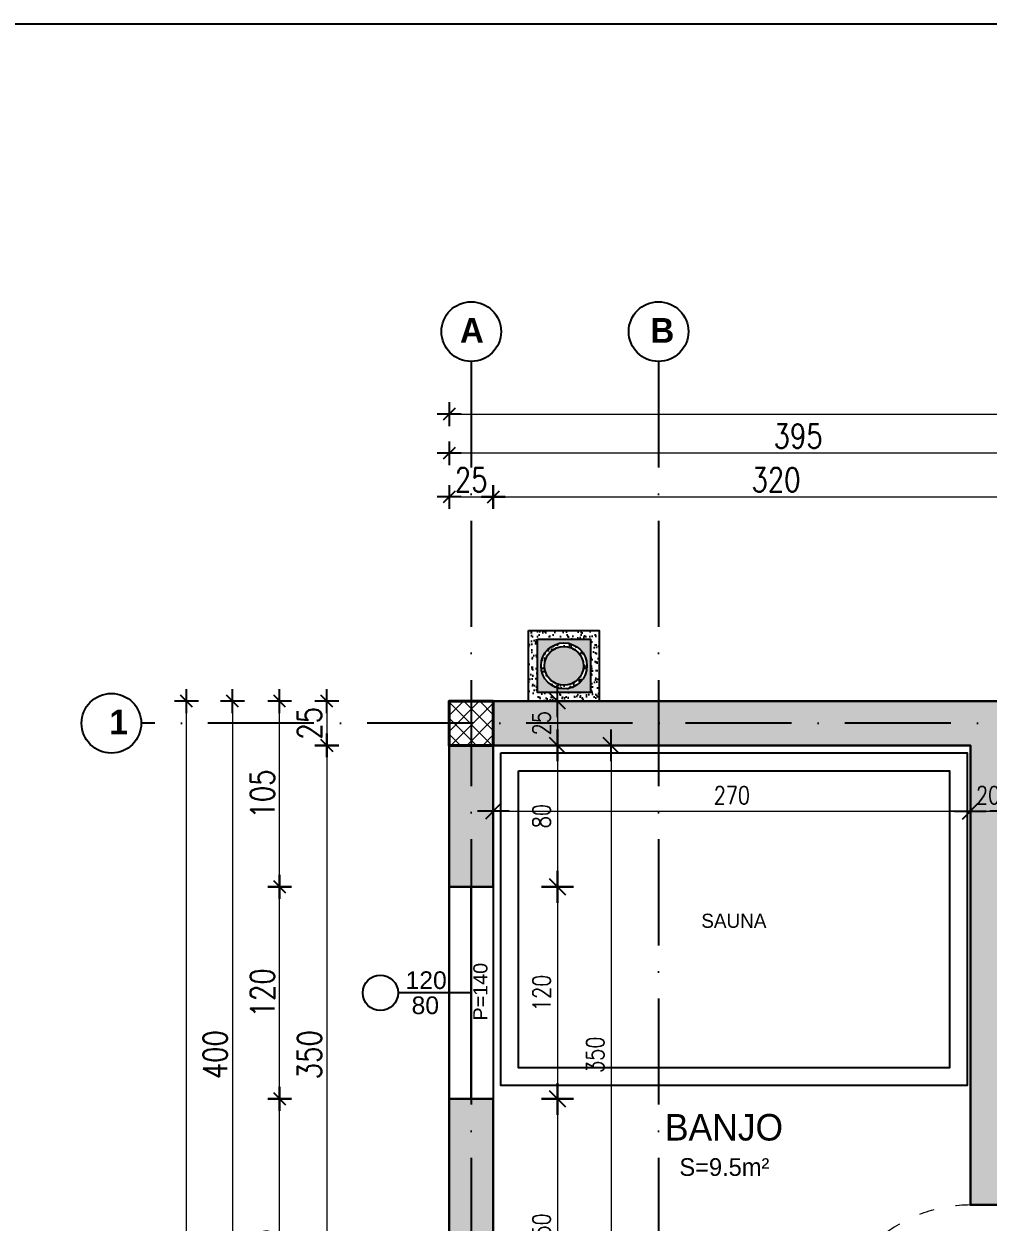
# Model space of a CAD drawing. Header units: metres. Extents: x 2674 to 33045, y -10854 to 2806.
# Drawn here: x 12720 to 13265, y 1581 to 2259 of the extents above; entities that cross this region are included whole.
import ezdxf

# ---------------------------------------------------------------- set-up
doc = ezdxf.new("R2010")
doc.units = ezdxf.units.M
doc.linetypes.add('ACAD_ISO03W100', pattern=[30, 12, -18])
doc.linetypes.add('ACAD_ISO10W100', pattern=[18, 12, -3, 0, -3])
doc.layers.add('2d hamdia', color=7, linetype='Continuous')
doc.styles.add('_DIM Romans 0.8', font='romans.shx', dxfattribs={"width": 0.8})
doc.styles.get("Standard").update_dxf_attribs({"font": 'arial.ttf'})
doc.dimstyles.new('50 jasht', dxfattribs={"dimscale": 15, "dimtxt": 0.9, "dimasz": 0.3, "dimexe": 1.25, "dimexo": 0.625, "dimgap": 0.2, "dimtad": 1, "dimdec": 0, "dimzin": 12, "dimdsep": 46, "dimtxsty": '_DIM Romans 0.8', "dimblk": '- Kosa Crta za DIM (Mala)', "dimcen": 1, "dimse1": 1, "dimse2": 1, "dimclrd": 256, "dimclrt": 256, "dimazin": 3, "dimtfac": 1, "dimtdec": 0, "dimtix": 1, "dimtmove": 0, "dimatfit": 3, "dimfxl": 1, "dimlwd": 0, "dimarcsym": 0})
doc.dimstyles.new('50 mrena', dxfattribs={"dimscale": 10, "dimtxt": 1, "dimasz": 0.6, "dimexe": 1.25, "dimexo": 0.625, "dimgap": 0.4, "dimtad": 1, "dimdec": 0, "dimzin": 12, "dimdsep": 46, "dimtxsty": '_DIM Romans 0.8', "dimblk": '- Kosa Crta za DIM (Mala)', "dimcen": 2.5, "dimse1": 1, "dimse2": 1, "dimclrd": 256, "dimclrt": 256, "dimadec": 0, "dimazin": 3, "dimtfac": 1, "dimtdec": 0, "dimtix": 1, "dimtmove": 0, "dimatfit": 3, "dimfxl": 1, "dimlwd": 15, "dimarcsym": 0})

# ---------------------------------------------------------------- blocks, each defined once
blk = doc.blocks.new('oxhak pa vrim')
h = blk.add_hatch()
h.set_pattern_fill('AR-SAND,_O', color=256, scale=0.1)
h.set_pattern_definition([(37.5, (-18.0384, 2.538), (-0.16, 4.89413), [0, -3.8608, 0, -4.318, 0, -4.1275]), (7.5, (-18.0384, 2.538), (4.4952, 7.16825), [0, -2.0828, 0, -3.4798, 0, -1.3335]), (327.5, (-21.1626, 2.538), (7.90992, 0.01437), [0, -1.27, 0, -4.572, 0, -5.969]), (317.5, (-21.1626, 2.538), (7.6356, 2.2293), [0, -0.635, 0, -2.9972, 0, -3.429])])
h.paths.add_polyline_path([(-10, 5), (-30, 5), (-30, 0), (-10, 0)], flags=17)
h.paths.add_polyline_path([(-5, 5), (-5, 35), (-35, 35), (-35, 5), (-30, 5), (-30, 0), (-40, 0), (-40, 40), (0, 40), (0, 0), (-10, 0), (-10, 5)])
h = blk.add_hatch(color=22)
h.dxf.hatch_style = 1
h.paths.add_polyline_path([(-5, 5), (-5, 35), (-35, 35), (-35, 5)])
h.paths.add_polyline_path([(-33, 20, -1), (-7, 20, -1)], flags=16)
h.paths.add_polyline_path([(-31, 20, -1), (-9, 20, -1)], flags=0)
h = blk.add_hatch()
h.set_pattern_fill('AR-SAND', color=256, scale=0.1)
h.set_pattern_definition([(322.5, (-40, 40), (-0.16, -4.89413), [0, -3.8608, 0, -4.318, 0, -4.1275]), (352.5, (-40, 40), (4.4952, -7.16825), [0, -2.0828, 0, -3.4798, 0, -1.3335]), (32.5, (-43.124, 40), (7.90992, -0.01437), [0, -1.27, 0, -4.572, 0, -5.969]), (42.5, (-43.124, 40), (7.6356, -2.2293), [0, -0.635, 0, -2.9972, 0, -3.429])])
h.paths.add_polyline_path([(-7, 20, 1), (-33, 20, 1)])
h.paths.add_polyline_path([(-31, 20, -1), (-9, 20, -1)], flags=16)
h = blk.add_hatch(color=253)
h.dxf.hatch_style = 1
h.paths.add_polyline_path([(-9, 20, 1), (-31, 20, 1)])
for points in [[(-40, 40), (0, 40), (0, 0), (-40, 0)], [(-35, 35), (-5, 35), (-5, 5), (-35, 5)]]:
    blk.add_lwpolyline(points, close=True)
for radius in [13, 11]:
    blk.add_circle((-20, 20), radius)
blk = doc.blocks.new('- Kosa Crta za DIM (Mala)')
for points in [[(0, -1.5), (0, 1.5)], [(-1.5, 0), (1.5, 0)], [(-0.75, -0.75), (0.75, 0.75)]]:
    blk.add_lwpolyline(points)
blk = doc.blocks.new('*D350')
at = {"lineweight": 0, "transparency": 16777216}
blk.add_line((12964.78, 1991.24), (12980.78, 1991.24), dxfattribs=at)
at = {"layer": 'Defpoints', "color": 0, "lineweight": 0, "transparency": 16777216}
for p in [(12985.28, 1991.24), (12960.28, 1875.71), (12985.28, 1875.71)]:
    blk.add_point(p, dxfattribs=at)
at = {"lineweight": 0, "transparency": 16777216, "xscale": 4.5, "yscale": 4.5, "zscale": 4.5, "rotation": 180}
blk.add_blockref('- Kosa Crta za DIM (Mala)', (12960.28, 1991.24), dxfattribs=at)
at = {"lineweight": 0, "transparency": 16777216, "xscale": 4.5, "yscale": 4.5, "zscale": 4.5}
blk.add_blockref('- Kosa Crta za DIM (Mala)', (12985.28, 1991.24), dxfattribs=at)
at = {"lineweight": 0, "transparency": 16777216, "insert": (12972.78, 2000.99), "char_height": 13.5, "attachment_point": 5, "style": '_DIM Romans 0.8'}
blk.add_mtext('25', dxfattribs=at)
blk = doc.blocks.new('*D351')
at = {"lineweight": 0, "transparency": 16777216}
blk.add_line((12989.78, 1991.24), (13300.78, 1991.24), dxfattribs=at)
at = {"layer": 'Defpoints', "color": 0, "lineweight": 0, "transparency": 16777216}
for p in [(13305.28, 1991.24), (12985.28, 1875.71), (13305.28, 1875.71)]:
    blk.add_point(p, dxfattribs=at)
at = {"lineweight": 0, "transparency": 16777216, "xscale": 4.5, "yscale": 4.5, "zscale": 4.5, "rotation": 180}
blk.add_blockref('- Kosa Crta za DIM (Mala)', (12985.28, 1991.24), dxfattribs=at)
at = {"lineweight": 0, "transparency": 16777216, "xscale": 4.5, "yscale": 4.5, "zscale": 4.5}
blk.add_blockref('- Kosa Crta za DIM (Mala)', (13305.28, 1991.24), dxfattribs=at)
at = {"lineweight": 0, "transparency": 16777216, "insert": (13145.28, 2000.99), "char_height": 13.5, "attachment_point": 5, "style": '_DIM Romans 0.8'}
blk.add_mtext('320', dxfattribs=at)
blk = doc.blocks.new('*D359')
at = {"lineweight": 0, "transparency": 16777216}
blk.add_line((13350.78, 2015.93), (12964.78, 2015.93), dxfattribs=at)
at = {"layer": 'Defpoints', "color": 0, "lineweight": 0, "transparency": 16777216}
for p in [(12960.28, 2015.93), (12960.28, 1875.71), (13355.28, 1875.71)]:
    blk.add_point(p, dxfattribs=at)
at = {"lineweight": 0, "transparency": 16777216, "xscale": 4.5, "yscale": 4.5, "zscale": 4.5, "rotation": 180}
blk.add_blockref('- Kosa Crta za DIM (Mala)', (12960.28, 2015.93), dxfattribs=at)
at = {"lineweight": 0, "transparency": 16777216, "xscale": 4.5, "yscale": 4.5, "zscale": 4.5}
blk.add_blockref('- Kosa Crta za DIM (Mala)', (13355.28, 2015.93), dxfattribs=at)
at = {"lineweight": 0, "transparency": 16777216, "insert": (13157.78, 2025.68), "char_height": 13.5, "attachment_point": 5, "style": '_DIM Romans 0.8'}
blk.add_mtext('395', dxfattribs=at)
blk = doc.blocks.new('*D360')
at = {"lineweight": 0, "transparency": 16777216}
blk.add_line((12964.78, 2038.07), (14095.78, 2038.07), dxfattribs=at)
at = {"layer": 'Defpoints', "color": 0, "lineweight": 0, "transparency": 16777216}
for p in [(14100.28, 2038.07), (12960.28, 1875.71), (14100.28, 1875.71)]:
    blk.add_point(p, dxfattribs=at)
at = {"lineweight": 0, "transparency": 16777216, "xscale": 4.5, "yscale": 4.5, "zscale": 4.5, "rotation": 180}
blk.add_blockref('- Kosa Crta za DIM (Mala)', (12960.28, 2038.07), dxfattribs=at)
at = {"lineweight": 0, "transparency": 16777216, "xscale": 4.5, "yscale": 4.5, "zscale": 4.5}
blk.add_blockref('- Kosa Crta za DIM (Mala)', (14100.28, 2038.07), dxfattribs=at)
at = {"lineweight": 0, "transparency": 16777216, "insert": (13530.28, 2047.82), "char_height": 13.5, "attachment_point": 5, "style": '_DIM Romans 0.8'}
blk.add_mtext('1140', dxfattribs=at)
blk = doc.blocks.new('*D385')
at = {"lineweight": 0, "transparency": 16777216}
blk.add_line((12891.02, 1871.21), (12891.02, 1855.21), dxfattribs=at)
at = {"layer": 'Defpoints', "color": 0, "lineweight": 0, "transparency": 16777216}
for p in [(12960.28, 1875.71), (12891.02, 1850.71), (12960.28, 1850.71)]:
    blk.add_point(p, dxfattribs=at)
at = {"lineweight": 0, "transparency": 16777216, "xscale": 4.5, "yscale": 4.5, "zscale": 4.5}
for p, rotation in [((12891.02, 1875.71), 90), ((12891.02, 1850.71), 270)]:
    blk.add_blockref('- Kosa Crta za DIM (Mala)', p, dxfattribs=dict(at, rotation=rotation))
at = {"lineweight": 0, "transparency": 16777216, "insert": (12881.27, 1863.21), "char_height": 13.5, "attachment_point": 5, "rotation": 90, "style": '_DIM Romans 0.8'}
blk.add_mtext('25', dxfattribs=at)
blk = doc.blocks.new('*D386')
at = {"lineweight": 0, "transparency": 16777216}
blk.add_line((12891.02, 1846.21), (12891.02, 1505.21), dxfattribs=at)
at = {"layer": 'Defpoints', "color": 0, "lineweight": 0, "transparency": 16777216}
for p in [(12960.28, 1850.71), (12891.02, 1500.71), (12960.28, 1500.71)]:
    blk.add_point(p, dxfattribs=at)
at = {"lineweight": 0, "transparency": 16777216, "xscale": 4.5, "yscale": 4.5, "zscale": 4.5}
for p, rotation in [((12891.02, 1850.71), 90), ((12891.02, 1500.71), 270)]:
    blk.add_blockref('- Kosa Crta za DIM (Mala)', p, dxfattribs=dict(at, rotation=rotation))
at = {"lineweight": 0, "transparency": 16777216, "insert": (12881.27, 1675.71), "char_height": 13.5, "attachment_point": 5, "rotation": 90, "style": '_DIM Romans 0.8'}
blk.add_mtext('350', dxfattribs=at)
blk = doc.blocks.new('*D400')
at = {"lineweight": 0, "transparency": 16777216}
blk.add_line((12864.36, 1480.21), (12864.36, 1646.21), dxfattribs=at)
at = {"layer": 'Defpoints', "color": 0, "lineweight": 0, "transparency": 16777216}
for p in [(12864.36, 1650.71), (12960.28, 1650.71), (12960.28, 1475.71)]:
    blk.add_point(p, dxfattribs=at)
at = {"lineweight": 0, "transparency": 16777216, "xscale": 4.5, "yscale": 4.5, "zscale": 4.5}
for p, rotation in [((12864.36, 1650.71), 90), ((12864.36, 1475.71), 270)]:
    blk.add_blockref('- Kosa Crta za DIM (Mala)', p, dxfattribs=dict(at, rotation=rotation))
at = {"lineweight": 0, "transparency": 16777216, "insert": (12854.61, 1563.21), "char_height": 13.5, "attachment_point": 5, "rotation": 90, "style": '_DIM Romans 0.8'}
blk.add_mtext('175', dxfattribs=at)
blk = doc.blocks.new('*D401')
at = {"lineweight": 0, "transparency": 16777216}
blk.add_line((12864.36, 1655.21), (12864.36, 1766.21), dxfattribs=at)
at = {"layer": 'Defpoints', "color": 0, "lineweight": 0, "transparency": 16777216}
for p in [(12864.36, 1770.71), (12960.28, 1770.71), (12960.28, 1650.71)]:
    blk.add_point(p, dxfattribs=at)
at = {"lineweight": 0, "transparency": 16777216, "xscale": 4.5, "yscale": 4.5, "zscale": 4.5}
for p, rotation in [((12864.36, 1770.71), 90), ((12864.36, 1650.71), 270)]:
    blk.add_blockref('- Kosa Crta za DIM (Mala)', p, dxfattribs=dict(at, rotation=rotation))
at = {"lineweight": 0, "transparency": 16777216, "insert": (12854.61, 1710.71), "char_height": 13.5, "attachment_point": 5, "rotation": 90, "style": '_DIM Romans 0.8'}
blk.add_mtext('120', dxfattribs=at)
blk = doc.blocks.new('*D402')
at = {"lineweight": 0, "transparency": 16777216}
blk.add_line((12864.36, 1775.21), (12864.36, 1871.21), dxfattribs=at)
at = {"layer": 'Defpoints', "color": 0, "lineweight": 0, "transparency": 16777216}
for p in [(12864.36, 1875.71), (12960.28, 1875.71), (12960.28, 1770.71)]:
    blk.add_point(p, dxfattribs=at)
at = {"lineweight": 0, "transparency": 16777216, "xscale": 4.5, "yscale": 4.5, "zscale": 4.5}
for p, rotation in [((12864.36, 1875.71), 90), ((12864.36, 1770.71), 270)]:
    blk.add_blockref('- Kosa Crta za DIM (Mala)', p, dxfattribs=dict(at, rotation=rotation))
at = {"lineweight": 0, "transparency": 16777216, "insert": (12854.61, 1823.21), "char_height": 13.5, "attachment_point": 5, "rotation": 90, "style": '_DIM Romans 0.8'}
blk.add_mtext('105', dxfattribs=at)
blk = doc.blocks.new('*D403')
at = {"lineweight": 0, "transparency": 16777216}
blk.add_line((12837.62, 1871.21), (12837.62, 1480.21), dxfattribs=at)
at = {"layer": 'Defpoints', "color": 0, "lineweight": 0, "transparency": 16777216}
for p in [(12960.28, 1875.71), (12837.62, 1475.71), (12960.28, 1475.71)]:
    blk.add_point(p, dxfattribs=at)
at = {"lineweight": 0, "transparency": 16777216, "xscale": 4.5, "yscale": 4.5, "zscale": 4.5}
for p, rotation in [((12837.62, 1875.71), 90), ((12837.62, 1475.71), 270)]:
    blk.add_blockref('- Kosa Crta za DIM (Mala)', p, dxfattribs=dict(at, rotation=rotation))
at = {"lineweight": 0, "transparency": 16777216, "insert": (12827.87, 1675.71), "char_height": 13.5, "attachment_point": 5, "rotation": 90, "style": '_DIM Romans 0.8'}
blk.add_mtext('400', dxfattribs=at)
blk = doc.blocks.new('*D405')
at = {"lineweight": 0, "transparency": 16777216}
blk.add_line((12811.68, 545.21), (12811.68, 1871.21), dxfattribs=at)
at = {"layer": 'Defpoints', "color": 0, "lineweight": 0, "transparency": 16777216}
for p in [(12811.68, 1875.71), (12960.28, 1875.71), (13242.71, 540.71)]:
    blk.add_point(p, dxfattribs=at)
at = {"lineweight": 0, "transparency": 16777216, "xscale": 4.5, "yscale": 4.5, "zscale": 4.5}
for p, rotation in [((12811.68, 1875.71), 90), ((12811.68, 540.71), 270)]:
    blk.add_blockref('- Kosa Crta za DIM (Mala)', p, dxfattribs=dict(at, rotation=rotation))
at = {"lineweight": 0, "transparency": 16777216, "insert": (12801.93, 1208.21), "char_height": 13.5, "attachment_point": 5, "rotation": 90, "style": '_DIM Romans 0.8'}
blk.add_mtext('1335', dxfattribs=at)
blk = doc.blocks.new('*D425')
at = {"lineweight": 15, "transparency": 16777216}
blk.add_line((12991.28, 1813.5), (13249.28, 1813.5), dxfattribs=at)
at = {"layer": 'Defpoints', "color": 0, "lineweight": 0, "transparency": 16777216}
for p in [(12985.28, 1850.71), (13255.28, 1850.71), (13255.28, 1813.5)]:
    blk.add_point(p, dxfattribs=at)
at = {"lineweight": 15, "transparency": 16777216, "xscale": 6, "yscale": 6, "zscale": 6, "rotation": 180}
blk.add_blockref('- Kosa Crta za DIM (Mala)', (12985.28, 1813.5), dxfattribs=at)
at = {"lineweight": 15, "transparency": 16777216, "xscale": 6, "yscale": 6, "zscale": 6}
blk.add_blockref('- Kosa Crta za DIM (Mala)', (13255.28, 1813.5), dxfattribs=at)
at = {"lineweight": 0, "transparency": 16777216, "insert": (13120.28, 1822.5), "char_height": 10, "attachment_point": 5, "style": '_DIM Romans 0.8'}
blk.add_mtext('270', dxfattribs=at)
blk = doc.blocks.new('*D426')
at = {"lineweight": 15, "transparency": 16777216}
for p, q in [((13249.28, 1813.5), (13243.28, 1813.5)), ((13255.28, 1813.5), (13275.28, 1813.5)), ((13281.28, 1813.5), (13287.28, 1813.5))]:
    blk.add_line(p, q, dxfattribs=at)
at = {"layer": 'Defpoints', "color": 0, "lineweight": 0, "transparency": 16777216}
for p in [(13255.28, 1850.71), (13275.28, 1850.71), (13275.28, 1813.5)]:
    blk.add_point(p, dxfattribs=at)
at = {"lineweight": 15, "transparency": 16777216, "xscale": 6, "yscale": 6, "zscale": 6}
blk.add_blockref('- Kosa Crta za DIM (Mala)', (13255.28, 1813.5), dxfattribs=at)
at = {"lineweight": 15, "transparency": 16777216, "xscale": 6, "yscale": 6, "zscale": 6, "rotation": 180}
blk.add_blockref('- Kosa Crta za DIM (Mala)', (13275.28, 1813.5), dxfattribs=at)
at = {"lineweight": 0, "transparency": 16777216, "insert": (13265.28, 1822.5), "char_height": 10, "attachment_point": 5, "style": '_DIM Romans 0.8'}
blk.add_mtext('20', dxfattribs=at)
blk = doc.blocks.new('*D511')
at = {"lineweight": 15, "transparency": 16777216}
blk.add_line((13021.61, 1869.71), (13021.61, 1856.71), dxfattribs=at)
at = {"layer": 'Defpoints', "color": 0, "lineweight": 0, "transparency": 16777216}
for p in [(12985.28, 1875.71), (12985.28, 1850.71), (13021.61, 1850.71)]:
    blk.add_point(p, dxfattribs=at)
at = {"lineweight": 15, "transparency": 16777216, "xscale": 6, "yscale": 6, "zscale": 6}
for p, rotation in [((13021.61, 1875.71), 90), ((13021.61, 1850.71), 270)]:
    blk.add_blockref('- Kosa Crta za DIM (Mala)', p, dxfattribs=dict(at, rotation=rotation))
at = {"lineweight": 0, "transparency": 16777216, "insert": (13012.61, 1863.21), "char_height": 10, "attachment_point": 5, "rotation": 90, "style": '_DIM Romans 0.8'}
blk.add_mtext('25', dxfattribs=at)
blk = doc.blocks.new('*D512')
at = {"lineweight": 15, "transparency": 16777216}
blk.add_line((13021.61, 1844.71), (13021.61, 1776.71), dxfattribs=at)
at = {"layer": 'Defpoints', "color": 0, "lineweight": 0, "transparency": 16777216}
for p in [(12985.28, 1850.71), (12985.28, 1770.71), (13021.61, 1770.71)]:
    blk.add_point(p, dxfattribs=at)
at = {"lineweight": 15, "transparency": 16777216, "xscale": 6, "yscale": 6, "zscale": 6}
for p, rotation in [((13021.61, 1850.71), 90), ((13021.61, 1770.71), 270)]:
    blk.add_blockref('- Kosa Crta za DIM (Mala)', p, dxfattribs=dict(at, rotation=rotation))
at = {"lineweight": 0, "transparency": 16777216, "insert": (13012.61, 1810.71), "char_height": 10, "attachment_point": 5, "rotation": 90, "style": '_DIM Romans 0.8'}
blk.add_mtext('80', dxfattribs=at)
blk = doc.blocks.new('*D513')
at = {"lineweight": 15, "transparency": 16777216}
blk.add_line((13021.61, 1764.71), (13021.61, 1656.71), dxfattribs=at)
at = {"layer": 'Defpoints', "color": 0, "lineweight": 0, "transparency": 16777216}
for p in [(12985.28, 1770.71), (12985.28, 1650.71), (13021.61, 1650.71)]:
    blk.add_point(p, dxfattribs=at)
at = {"lineweight": 15, "transparency": 16777216, "xscale": 6, "yscale": 6, "zscale": 6}
for p, rotation in [((13021.61, 1770.71), 90), ((13021.61, 1650.71), 270)]:
    blk.add_blockref('- Kosa Crta za DIM (Mala)', p, dxfattribs=dict(at, rotation=rotation))
at = {"lineweight": 0, "transparency": 16777216, "insert": (13012.61, 1710.71), "char_height": 10, "attachment_point": 5, "rotation": 90, "style": '_DIM Romans 0.8'}
blk.add_mtext('120', dxfattribs=at)
blk = doc.blocks.new('*D514')
at = {"lineweight": 15, "transparency": 16777216}
blk.add_line((13021.61, 1644.71), (13021.61, 1506.71), dxfattribs=at)
at = {"layer": 'Defpoints', "color": 0, "lineweight": 0, "transparency": 16777216}
for p in [(12985.28, 1650.71), (12985.28, 1500.71), (13021.61, 1500.71)]:
    blk.add_point(p, dxfattribs=at)
at = {"lineweight": 15, "transparency": 16777216, "xscale": 6, "yscale": 6, "zscale": 6}
for p, rotation in [((13021.61, 1650.71), 90), ((13021.61, 1500.71), 270)]:
    blk.add_blockref('- Kosa Crta za DIM (Mala)', p, dxfattribs=dict(at, rotation=rotation))
at = {"lineweight": 0, "transparency": 16777216, "insert": (13012.61, 1575.71), "char_height": 10, "attachment_point": 5, "rotation": 90, "style": '_DIM Romans 0.8'}
blk.add_mtext('150', dxfattribs=at)
blk = doc.blocks.new('*D516')
at = {"lineweight": 15, "transparency": 16777216}
blk.add_line((13051.93, 1844.71), (13051.93, 1506.71), dxfattribs=at)
at = {"layer": 'Defpoints', "color": 0, "lineweight": 0, "transparency": 16777216}
for p in [(12985.28, 1850.71), (12985.28, 1500.71), (13051.93, 1500.71)]:
    blk.add_point(p, dxfattribs=at)
at = {"lineweight": 15, "transparency": 16777216, "xscale": 6, "yscale": 6, "zscale": 6}
for p, rotation in [((13051.93, 1850.71), 90), ((13051.93, 1500.71), 270)]:
    blk.add_blockref('- Kosa Crta za DIM (Mala)', p, dxfattribs=dict(at, rotation=rotation))
at = {"lineweight": 0, "transparency": 16777216, "insert": (13042.93, 1675.71), "char_height": 10, "attachment_point": 5, "rotation": 90, "style": '_DIM Romans 0.8'}
blk.add_mtext('350', dxfattribs=at)

msp = doc.modelspace()

# ---------------------------------------------------------------- hatches: boundary and pattern name
at = {"lineweight": 30}
h = msp.add_hatch(color=255, dxfattribs=at)
h.paths.add_polyline_path([(14075.28, 1875.71), (13695.28, 1875.71), (13695.28, 1850.71), (14075.28, 1850.71)])
h.paths.add_polyline_path([(13465.28, 1850.71), (13670.28, 1850.71), (13670.28, 1875.71), (13415.28, 1875.71), (13415.28, 1850.71), (13440.28, 1850.71), (13440.28, 1665.71), (13430.28, 1665.71), (13430.28, 1645.71), (13440.28, 1645.71), (13440.28, 1500.71), (13430.28, 1500.71), (13430.28, 1475.71), (13530.28, 1475.71), (13530.28, 1245.71), (13555.28, 1245.71), (13555.28, 1475.71), (13670.28, 1475.71), (13670.28, 1500.71), (13465.28, 1500.71)])
h.paths.add_polyline_path([(13355.28, 1875.71), (13330.28, 1875.71), (13330.28, 1850.71), (13355.28, 1850.71)])
h.paths.add_polyline_path([(13305.28, 1875.71), (12985.28, 1875.71), (12985.28, 1850.71), (13255.28, 1850.71), (13255.28, 1590.71), (13275.28, 1590.71), (13275.28, 1645.71), (13350.28, 1645.71), (13350.28, 1665.71), (13275.28, 1665.71), (13275.28, 1850.71), (13305.28, 1850.71)])
h.paths.add_polyline_path([(12985.28, 1850.71), (12960.28, 1850.71), (12960.28, 1770.71), (12985.28, 1770.71)])
h.paths.add_polyline_path([(12985.28, 1650.71), (12960.28, 1650.71), (12960.28, 1500.71), (12985.28, 1500.71)])
h.paths.add_polyline_path([(13091.28, 1475.71), (13066.28, 1475.71), (13066.28, 1335.71), (13091.28, 1335.71)])
h.paths.add_polyline_path([(13305.28, 1500.71), (13275.28, 1500.71), (13275.28, 1510.71), (13255.28, 1510.71), (13255.28, 1500.71), (13091.28, 1500.71), (13091.28, 1475.71), (13305.28, 1475.71)])
h.paths.add_polyline_path([(13350.28, 1500.71), (13330.28, 1500.71), (13330.28, 1475.71), (13350.28, 1475.71)])
h.paths.add_polyline_path([(13730.28, 1500.71), (13695.28, 1500.71), (13695.28, 1475.71), (13730.28, 1475.71)])
h.paths.add_polyline_path([(14100.28, 1565.71), (14075.28, 1565.71), (14075.28, 1500.71), (14100.28, 1500.71)])
h.paths.add_polyline_path([(14100.28, 1690.71), (14075.28, 1690.71), (14075.28, 1665.71), (14100.28, 1665.71)])
h.paths.add_polyline_path([(14100.28, 1850.71), (14075.28, 1850.71), (14075.28, 1790.71), (14100.28, 1790.71)])
h.paths.add_polyline_path([(14100.28, 1475.71), (14075.28, 1475.71), (14075.28, 1455.71), (14100.28, 1455.71)])
h.paths.add_polyline_path([(14100.28, 1355.71), (14075.28, 1355.71), (14075.28, 1330.71), (14100.28, 1330.71)])
h.paths.add_polyline_path([(14100.28, 1230.71), (14075.28, 1230.71), (14075.28, 1205.71), (14100.28, 1205.71)])
h.paths.add_polyline_path([(14100.28, 1105.71), (14075.28, 1105.71), (14075.28, 1095.71), (14100.28, 1095.71)])
h.paths.add_polyline_path([(14075.28, 1095.71), (13695.28, 1095.71), (13695.28, 1070.71), (14075.28, 1070.71)])
h.paths.add_polyline_path([(14100.28, 1070.71), (14075.28, 1070.71), (14075.28, 1050.71), (14100.28, 1050.71)])
h.paths.add_polyline_path([(13670.28, 1095.71), (13555.28, 1095.71), (13555.28, 1155.71), (13530.28, 1155.71), (13530.28, 1068.21), (13555.28, 1068.21), (13555.28, 1070.71), (13670.28, 1070.71)])
h.paths.add_polyline_path([(13695.28, 975.71), (13555.28, 975.71), (13555.28, 978.21), (13530.28, 978.21), (13530.28, 975.71), (13435.28, 975.71), (13435.28, 950.71), (13670.28, 950.71), (13670.28, 670.71), (13695.28, 670.71)])
h.paths.add_polyline_path([(13345.28, 975.71), (13330.28, 975.71), (13330.28, 950.71), (13345.28, 950.71)])
h.paths.add_polyline_path([(13305.28, 975.71), (13295.28, 975.71), (13295.28, 950.71), (13305.28, 950.71)])
h.paths.add_polyline_path([(13205.28, 975.71), (13091.28, 975.71), (13091.28, 985.71), (13066.28, 985.71), (13066.28, 760.71), (13091.28, 760.71), (13091.28, 950.71), (13205.28, 950.71)])
h.paths.add_polyline_path([(13091.28, 1145.71), (13066.28, 1145.71), (13066.28, 1095.71), (13091.28, 1095.71)])
h.paths.add_polyline_path([(13330.28, 950.71), (13305.28, 950.71), (13305.28, 670.71), (13330.28, 670.71)])
edge = h.paths.add_edge_path()
edge.add_line((13091.28, 652.06), (13091.28, 645.71))
edge.add_line((13091.28, 645.71), (13066.28, 645.71))
edge.add_arc((13239.44, 735.95), 195.26, 207.5237, 270.95898)
edge.add_line((13242.71, 540.71), (13390.28, 540.71))
edge.add_line((13390.28, 540.71), (13390.28, 565.71))
edge.add_line((13390.28, 565.71), (13330.28, 565.71))
edge.add_line((13330.28, 565.71), (13330.28, 645.71))
edge.add_line((13330.28, 645.71), (13305.28, 645.71))
edge.add_line((13305.28, 645.71), (13305.28, 565.71))
edge.add_line((13305.28, 565.71), (13242.49, 565.71))
edge.add_arc((13239.44, 735.95), 170.26, 209.51799, 271.02698, ccw=False)
h.paths.add_polyline_path([(13510.28, 565.71), (13485.28, 565.71), (13485.28, 540.71), (13510.28, 540.71)])
h.paths.add_polyline_path([(13695.28, 645.71), (13670.28, 645.71), (13670.28, 565.71), (13605.28, 565.71), (13605.28, 540.71), (13755.28, 540.71), (13755.28, 565.71), (13695.28, 565.71)])
edge = h.paths.add_edge_path()
edge.add_line((14100.28, 645.71), (14100.28, 825.71))
edge.add_line((14100.28, 825.71), (14075.28, 825.71))
edge.add_line((14075.28, 825.71), (14075.28, 652.06))
edge.add_arc((13927.12, 735.95), 170.26, 315.07578, 330.48201, ccw=False)
edge.add_line((14047.67, 615.71), (14008.42, 615.71))
edge.add_line((14008.42, 615.71), (14008.42, 586.35))
edge.add_arc((13927.12, 735.95), 170.26, 268.97302, 298.52139, ccw=False)
edge.add_line((13924.07, 565.71), (13855.28, 565.71))
edge.add_line((13855.28, 565.71), (13855.28, 540.71))
edge.add_line((13855.28, 540.71), (13923.85, 540.71))
edge.add_arc((13927.12, 735.95), 195.26, 269.04102, 332.4763)
h.paths.add_polyline_path([(14075.28, 740.71), (14033.42, 740.71), (14033.42, 715.71), (14075.28, 715.71)], flags=17)
h.paths.add_polyline_path([(14100.28, 950.71), (14075.28, 950.71), (14075.28, 925.71), (14100.28, 925.71)])
at = {"layer": '2d hamdia', "lineweight": 0}
h = msp.add_hatch(dxfattribs=at)
h.set_pattern_fill('ANSI37', color=26, scale=2, style=0)
h.set_pattern_definition([(45, (1994.636, -10), (-4.490128, 4.490128), []), (135, (1994.636, -10), (-4.490128, -4.490128), [])])
h.paths.add_polyline_path([(12985.28, 1875.71), (12960.28, 1875.71), (12960.28, 1850.71), (12985.28, 1850.71)])

# ---------------------------------------------------------------- linework, layer by layer
at = {"color": 124, "linetype": 'ACAD_ISO10W100', "lineweight": 25, "ltscale": 5}
for p, q in [((12972.78, 2067.9), (12972.78, 597)), ((13078.78, 2067.9), (13078.78, 597)), ((14145.16, 1863.21), (12785.99, 1863.21))]:
    msp.add_line(p, q, dxfattribs=at)
for p, q in [((14100.28, 1875.71), (12960.28, 1875.71)), ((12960.28, 1875.71), (12960.28, 1475.71)), ((13255.28, 1850.71), (12985.28, 1850.71)), ((12985.28, 1850.71), (12985.28, 1500.71)), ((13255.28, 1850.71), (13255.28, 1590.71)), ((12985.28, 1770.71), (12960.28, 1770.71)), ((12972.78, 1710.71), (12931.36, 1710.71)), ((12985.28, 1650.71), (12960.28, 1650.71)), ((13275.28, 1590.71), (13255.28, 1590.71))]:
    msp.add_line(p, q)
at = {"color": 5, "lineweight": 30}
msp.add_line((12972.78, 1770.71), (12972.78, 1650.71), dxfattribs=at)
at = {"elevation": -574.66}
msp.add_lwpolyline([(12255, 158.83), (12255, 2258.83), (15225, 2258.83), (15225, 158.83), (12255, 158.83)], close=True, dxfattribs=at)
at = {"lineweight": 40}
msp.add_lwpolyline([(12985.28, 1875.71), (12960.28, 1875.71), (12960.28, 1850.71), (12985.28, 1850.71)], close=True, dxfattribs=at)
msp.add_lwpolyline([(14100.28, 1875.71), (14100.28, 645.71, -0.284081), (13923.85, 540.71), (13242.71, 540.71, -0.284081), (13066.28, 645.71), (13066.28, 1475.71), (12960.28, 1475.71), (12960.28, 1875.71)], format="xyb", close=True)
at = {"lineweight": 30}
for points in [[(13305.28, 1875.71), (12985.28, 1875.71), (12985.28, 1850.71), (13255.28, 1850.71), (13255.28, 1590.71), (13275.28, 1590.71), (13275.28, 1645.71), (13350.28, 1645.71), (13350.28, 1665.71), (13275.28, 1665.71), (13275.28, 1850.71), (13305.28, 1850.71)], [(12985.28, 1850.71), (12960.28, 1850.71), (12960.28, 1770.71), (12985.28, 1770.71)], [(12985.28, 1650.71), (12960.28, 1650.71), (12960.28, 1500.71), (12985.28, 1500.71)]]:
    msp.add_lwpolyline(points, close=True, dxfattribs=at)
at = {"color": 8}
msp.add_lwpolyline([(12989.58, 1846.41), (13253.49, 1846.41), (13253.49, 1658.37), (12989.58, 1658.37)], close=True, dxfattribs=at)
at = {"color": 11, "true_color": 0xff8585}
msp.add_lwpolyline([(12999.58, 1836.41), (13243.49, 1836.41), (13243.49, 1668.37), (12999.58, 1668.37)], close=True, dxfattribs=at)
at = {"color": 124, "lineweight": 25, "ltscale": 5}
for centre in [(12972.78, 2084.78), (13078.78, 2084.78), (12769.11, 1863.21)]:
    msp.add_circle(centre, 16.88, dxfattribs=at)
msp.add_circle((12921.36, 1710.71), 10)
at = {"layer": '2d hamdia', "color": 36, "linetype": 'ACAD_ISO03W100', "lineweight": 0, "ltscale": 0.7}
msp.add_arc((13255.28, 1510.71), 80, 90, 161.8053, dxfattribs=at)

# ---------------------------------------------------------------- block references
at = {"lineweight": 18}
msp.add_blockref('oxhak pa vrim', (13045.28, 1875.71), dxfattribs=at)

# ---------------------------------------------------------------- texts
at = {"attachment_point": 1}
for s, width, insert, char_height in [('\\pi-0.86665;{\\fEras Light ITC|b1|i0|c0|p34;\\C124;A}', 11.1898, (12967.25, 2092.45), 14), ('\\pi0.92653;{\\fEras Light ITC|b1|i0|c0|p34;\\C124;B}', 11.1898, (13073.25, 2092.45), 14), ('\\pi4.396;{\\fEras Light ITC|b1|i0|c0|p34;\\C124;1}', 11.1898, (12763.58, 1870.88), 14), ('\\pi26.462;{\\fEras Light ITC|b0|i0|c0|p34;\\C22;SAUNA}', 90.0532, (13076.53, 1755.5), 8), ('\\pi36.382;{\\fEras Light ITC|b0|i0|c0|p34;\\H1.5x;\\C251;BANJO\\P\\pi44.574;\\H0.66667x;\\C22;S=9.5m²}', 139.3689, (13046.02, 1642.18), 10)]:
    msp.add_mtext_dynamic_manual_height_columns(s, width=width, gutter_width=12.5, heights=[0], dxfattribs=dict(at, insert=insert, char_height=char_height))
at = {"lineweight": 0, "char_height": 10, "attachment_point": 1}
for s, heights, insert in [('\\pi5.5755;120 ', [10.21], (12930.04, 1722.89)), ('\\pi8.9827;80', [0], (12930.04, 1708.69))]:
    msp.add_mtext_dynamic_manual_height_columns(s, width=32.2697, gutter_width=12.5, heights=heights, dxfattribs=dict(at, insert=insert))
at = {"color": 251, "lineweight": 0, "insert": (12973.95, 1694.52), "char_height": 8, "attachment_point": 1, "rotation": 90}
msp.add_mtext_dynamic_manual_height_columns('\\pi0.51955;{\\C256;P=140}', width=32.2697, gutter_width=12.5, heights=[10.21], dxfattribs=at)

# ---------------------------------------------------------------- dimensions: what is measured, and where the dimension line sits
at = {"lineweight": 0}
for base, p1, p2, dimstyle, picture, middle in [((14100.28, 2038.07), (12960.28, 1875.71), (14100.28, 1875.71), '50 jasht', '*D360', (13530.28, 2047.82)), ((12960.28, 2015.93), (13355.28, 1875.71), (12960.28, 1875.71), '50 jasht', '*D359', (13157.78, 2025.68)), ((12985.28, 1991.24), (12960.28, 1875.71), (12985.28, 1875.71), '50 jasht', '*D350', (12972.78, 2000.99)), ((13305.28, 1991.24), (12985.28, 1875.71), (13305.28, 1875.71), '50 jasht', '*D351', (13145.28, 2000.99)), ((13255.28, 1813.5), (12985.28, 1850.71), (13255.28, 1850.71), '50 mrena', '*D425', (13120.28, 1822.5))]:
    dim = msp.add_linear_dim(base=base, p1=p1, p2=p2, dimstyle=dimstyle, dxfattribs=at)
    dim.commit()
    dim.dimension.update_dxf_attribs({"geometry": picture, "text_midpoint": middle})
for base, p1, p2, dimstyle, picture, middle in [((13021.61, 1850.71), (12985.28, 1875.71), (12985.28, 1850.71), '50 mrena', '*D511', (13012.61, 1863.21)), ((12811.68, 1875.71), (13242.71, 540.71), (12960.28, 1875.71), '50 jasht', '*D405', (12801.93, 1208.21)), ((12837.62, 1475.71), (12960.28, 1875.71), (12960.28, 1475.71), '50 jasht', '*D403', (12827.87, 1675.71)), ((12891.02, 1850.71), (12960.28, 1875.71), (12960.28, 1850.71), '50 jasht', '*D385', (12881.27, 1863.21)), ((13051.93, 1500.71), (12985.28, 1850.71), (12985.28, 1500.71), '50 mrena', '*D516', (13042.93, 1675.71))]:
    dim = msp.add_linear_dim(base=base, p1=p1, p2=p2, angle=90, dimstyle=dimstyle, dxfattribs=at)
    dim.commit()
    dim.dimension.update_dxf_attribs({"geometry": picture, "text_midpoint": middle})
for base, p1, p2, dimstyle, picture, middle in [((12864.36, 1875.71), (12960.28, 1770.71), (12960.28, 1875.71), '50 jasht', '*D402', (12854.61, 1823.21)), ((12891.02, 1500.71), (12960.28, 1850.71), (12960.28, 1500.71), '50 jasht', '*D386', (12881.27, 1675.71)), ((13021.61, 1770.71), (12985.28, 1850.71), (12985.28, 1770.71), '50 mrena', '*D512', (13012.61, 1810.71)), ((12864.36, 1770.71), (12960.28, 1650.71), (12960.28, 1770.71), '50 jasht', '*D401', (12854.61, 1710.71)), ((13021.61, 1650.71), (12985.28, 1770.71), (12985.28, 1650.71), '50 mrena', '*D513', (13012.61, 1710.71)), ((12864.36, 1650.71), (12960.28, 1475.71), (12960.28, 1650.71), '50 jasht', '*D400', (12854.61, 1563.21)), ((13021.61, 1500.71), (12985.28, 1650.71), (12985.28, 1500.71), '50 mrena', '*D514', (13012.61, 1575.71))]:
    dim = msp.add_linear_dim(base=base, p1=p1, p2=p2, angle=90, dimstyle=dimstyle, override={"dimtmove": 1}, dxfattribs=at)
    dim.commit()
    dim.dimension.update_dxf_attribs({"geometry": picture, "text_midpoint": middle})
dim = msp.add_linear_dim(base=(13275.28, 1813.5), p1=(13255.28, 1850.71), p2=(13275.28, 1850.71), dimstyle='50 mrena', override={"dimtmove": 1}, dxfattribs=at)
dim.commit()
dim.dimension.update_dxf_attribs({"geometry": '*D426', "text_midpoint": (13265.28, 1822.5)})

doc.saveas('drawing.dxf')
